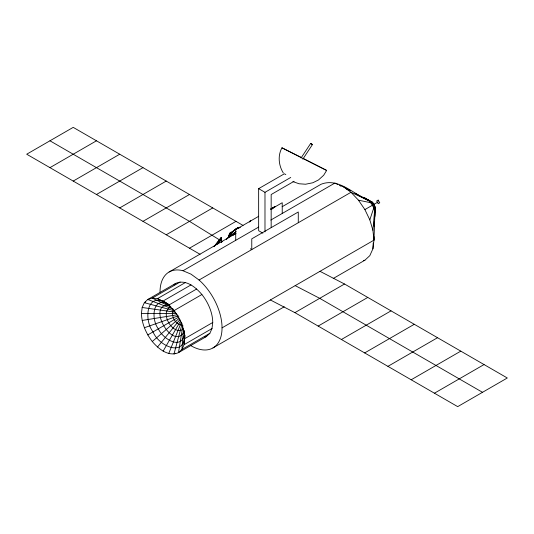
<?xml version="1.0" encoding="UTF-8"?>
<svg xmlns="http://www.w3.org/2000/svg" width="534" height="534" viewBox="0 0 534 534"><rect width="100%" height="100%" fill="white"/><g stroke="black" fill="none" stroke-linecap="round" stroke-linejoin="round"><path stroke-width="0.8" d="M282.159 206.718L321.041 184.27C339.517 176.874 355.811 196.659 371.991 201.912L374.18 204.222L375.088 207.279L373.974 240.146L372.919 248.804L369.815 255.653L364.889 260.218L333.209 278.514M372.919 248.804L373.213 242.977M374.06 226.336L374.314 221.343M374.601 215.676L375.088 207.279M222.044 327.863L373.974 240.146L372.919 230.274L374.981 206.291M141.423 313.545L142.164 307.484L144.334 302.691L147.778 299.494L175.686 283.38C185.745 278.935 195.738 287.225 201.885 294.521A30.692 17.722 60 0 1 212.739 322.496L211.998 328.557L209.829 333.349L206.384 336.547L178.476 352.66C168.417 357.099 158.424 348.809 152.277 341.513C146.102 333.47 141.764 323.784 141.423 313.545L176.307 313.545M184.484 334.331C181.26 350.885 162.223 338.162 158.364 328.824C151.122 319.959 151.916 295.696 168.664 304.307M182.888 325.52L178.476 352.66L181.927 349.456L209.829 333.349M182.121 323.671L173.984 354.042L175.412 353.221M372.919 230.274L369.815 219.848L374.674 205.25M168.744 353.528L181.386 322.109M173.263 310.441C170.7 316.221 175.446 324.445 181.734 325.113M238.945 228.372L238.745 228.098C235.361 226.536 224.707 242.857 230.214 232.504L231.195 232.704L234.766 229.887M228.699 236.121L230.601 232.417M258.376 216.297L258.503 216.223M274.863 206.778L273.308 207.826M374.674 208.834L374.981 208.147M301.156 157.45L281.972 147.811C277.587 155.574 278.655 165.547 283.307 172.976M303.359 158.565L326.634 170.426L323.677 175.252L318.504 179.951L312.857 182.755L305.582 184.23L299.073 183.763L292.919 181.62M163.13 351.138L180.572 320.927M301.056 158.004L310.688 143.426L311.536 143.866L312.45 144.567L302.818 159.145M228.619 236.028C231.602 232.47 235.127 228.485 239.866 227.391M218.359 242.857L221.069 239.259L221.47 242.563M217.538 244.151L221.156 239.352M213.947 246.768L221.236 237.383L221.77 241.909M214.528 246.201L221.323 237.476M249.431 221.844L250.753 220.348L249.518 221.937M157.51 347.04L179.951 319.526M272.313 208.968L272.807 208.434M227.851 237.95L236.008 231.656M173.964 284.982L175.686 283.38M152.277 341.513L179.017 318.538M233.144 235.26L235.661 233.378M273.395 207.92L274.79 206.958M235.921 231.562L227.764 237.864A4.072 1.275 -43.4 0 0 226.323 239.646M312.45 144.567L311.602 144.127M235.728 229.246L238.351 227.971M49.956 167.649L96.467 140.796M73.211 181.073L119.716 154.219M96.467 194.496L142.972 167.649M119.716 207.926L166.228 181.073M142.972 221.35L189.483 194.496M166.228 234.78L212.739 207.926M262.868 233.144L258.643 230.708L258.643 188.656L284.415 173.777L285.823 174.591M258.643 188.656L264.984 192.32L290.756 177.442M294.101 181.293L271.165 194.536L271.165 227.504M189.483 248.203L235.995 221.35M270.798 208.921L274.983 206.504M270.885 209.014L275.07 206.598M258.616 216.357L235.721 229.573L235.721 240.313M270.778 209.328L282.232 202.72L282.232 213.46M169.111 271.986L236.075 233.325M160.026 292.065A43.848 25.318 60 0 1 183.008 270.745L258.616 227.097M270.778 220.075L334.938 183.028L337.909 184.55M145.762 301.864L144.334 302.691L174.705 310.828M180.185 281.992L152.277 298.106L147.778 299.494L173.49 309.239M185.418 282.513L157.51 298.626L152.277 298.106L170.88 306.93C158.778 312.036 173.116 336.861 183.589 328.937L181.927 349.456L184.096 344.664L184.831 335.025C184.497 358.361 158.131 345.338 153.071 331.881C143.946 320.774 145.849 291.424 166.228 302.805L157.51 298.626L169.218 305.021C145.455 304.066 173.35 352.387 184.41 331.327L184.096 344.664L211.998 328.557M183.008 270.745L191.032 274.162L199.062 280.016L350.992 192.293L372.792 202.493M191.032 284.902L163.13 301.009C175.753 309.133 184.11 323.611 184.831 338.603L212.739 322.496M168.744 305.108L196.652 289.001M173.984 310.634L201.885 294.521M147.778 334.938L178.877 316.982M342.968 186.446L350.992 192.293L358.468 200.19L364.889 209.588L378.192 201.912M212.959 347.941L284.242 306.783M294.908 312.65L344.517 284.008L507.3 377.992L457.691 406.634L294.908 312.65L270.378 299.961M318.164 326.074L367.772 297.431M341.413 339.504L391.028 310.861M364.669 352.927L414.284 324.285M387.924 366.351L437.533 337.708M411.18 379.781L460.789 351.138M434.436 393.204L484.044 364.562M144.334 327.756L178.323 315.828M363.46 260.659L364.889 260.218M204.882 337.007L206.384 336.547M142.164 320.46L177.215 314.78M370.436 201.498L371.991 201.912M142.164 307.484L175.693 312.243M358.468 200.19L373.54 203.287M240.227 227.491L239.779 227.297C236.242 227.104 232.978 232.711 230.514 232.33M326.634 170.426L281.972 147.811M339.39 185.305L340.872 186.066M346.813 189.103L348.295 189.857M354.97 193.275L358.681 195.17M360.163 195.931L371.183 201.572M319.986 271.319L344.517 284.008M295.182 285.637L319.712 298.326L482.496 392.31M243.043 225.421L73.211 127.366L26.7 154.219L200.056 254.304M250.373 248.777L251.768 249.578L251.768 238.838L298.279 211.985L298.279 222.731M49.956 140.796L189.483 221.35L222.498 241.728M311.375 143.973L310.688 143.426M168.036 304.12L169.839 305.435M364.889 209.588L369.815 219.848M184.357 330.579L184.517 332.061M221.236 237.383L221.683 241.815M221.069 239.259L221.383 242.469M264.984 192.32L264.984 231.896M199.062 280.016A43.848 25.318 60 0 1 221.777 332.382A43.848 25.318 60 0 1 191.032 345.765M363.38 197.306A13.156 7.596 60 0 1 374.775 217.038M340.258 185.585A39.463 22.782 60 0 1 347.387 189.029M373.974 236.569A39.463 22.782 60 0 1 373.733 240.634M347.013 188.889A35.077 20.252 60 0 1 348.448 189.623M349.169 190.024A35.077 20.252 60 0 1 350.458 190.805M365.783 199.289A8.771 5.066 60 0 1 372.665 203.781A8.771 5.066 60 0 1 374.875 212.592M378.192 200.123L376.637 201.018L378.192 203.701L379.741 202.807L378.192 200.123"/></g></svg>
